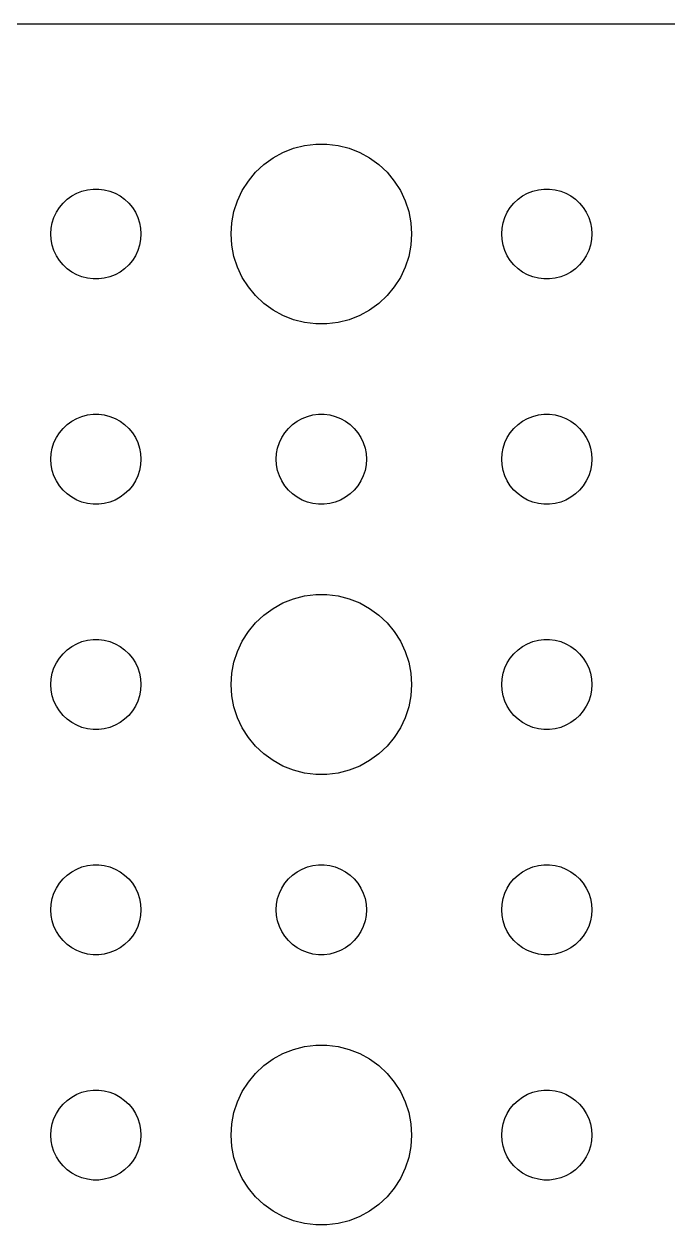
# Model space of a CAD drawing. Header units: metres. Extents: x -44.5 to 44.5, y -37 to 37.
# Drawn here: x -2.39 to 19.03, y -2.99 to 36.99 of the extents above; entities that cross this region are included whole.
import ezdxf

# ---------------------------------------------------------------- set-up
doc = ezdxf.new("R2010")
doc.units = ezdxf.units.M

msp = doc.modelspace()

# ---------------------------------------------------------------- linework, layer by layer
for p, q in [((39.8139, 36.9901), (-39.8139, 36.9901)), ((6.22266, 32.7145), (6.57294, 32.8532)), ((6.57294, 32.8532), (6.93785, 32.9469)), ((6.93785, 32.9469), (7.31161, 32.9941)), ((7.31161, 32.9941), (7.68837, 32.9941)), ((7.68837, 32.9941), (8.06213, 32.9469)), ((8.06213, 32.9469), (8.42705, 32.8532)), ((8.42705, 32.8532), (8.77733, 32.7145)), ((5.58772, 32.3115), (5.89252, 32.533)), ((5.89252, 32.533), (6.22266, 32.7145)), ((8.77733, 32.7145), (9.10747, 32.533)), ((9.10747, 32.533), (9.41226, 32.3115)), ((5.07294, 31.7634), (5.31308, 32.0536)), ((5.31308, 32.0536), (5.58772, 32.3115)), ((9.41226, 32.3115), (9.6869, 32.0536)), ((9.6869, 32.0536), (9.92705, 31.7634)), ((4.87108, 31.4453), (5.07294, 31.7634)), ((9.92705, 31.7634), (10.1289, 31.4453)), ((-0.956131, 31.1558), (-0.803726, 31.2665)), ((-0.803726, 31.2665), (-0.638657, 31.3572)), ((-0.638657, 31.3572), (-0.463516, 31.4266)), ((-0.463516, 31.4266), (-0.281067, 31.4734)), ((-0.281067, 31.4734), (-0.094177, 31.497)), ((-0.094177, 31.497), (0.094177, 31.497)), ((0.094177, 31.497), (0.281067, 31.4734)), ((0.281067, 31.4734), (0.463516, 31.4266)), ((0.463516, 31.4266), (0.638657, 31.3572)), ((0.638657, 31.3572), (0.803726, 31.2665)), ((0.803726, 31.2665), (0.956131, 31.1558)), ((4.71066, 31.1044), (4.87108, 31.4453)), ((10.1289, 31.4453), (10.2893, 31.1044)), ((14.0439, 31.1558), (14.1963, 31.2665)), ((14.1963, 31.2665), (14.3613, 31.3572)), ((14.3613, 31.3572), (14.5365, 31.4266)), ((14.5365, 31.4266), (14.7189, 31.4734)), ((14.7189, 31.4734), (14.9058, 31.497)), ((14.9058, 31.497), (15.0942, 31.497)), ((15.0942, 31.497), (15.2811, 31.4734)), ((15.2811, 31.4734), (15.4635, 31.4266)), ((15.4635, 31.4266), (15.6387, 31.3572)), ((15.6387, 31.3572), (15.8037, 31.2665)), ((15.8037, 31.2665), (15.9561, 31.1558)), ((-1.31445, 30.7226), (-1.21352, 30.8817)), ((-1.21352, 30.8817), (-1.09344, 31.0268)), ((-1.09344, 31.0268), (-0.956131, 31.1558)), ((0.956131, 31.1558), (1.09344, 31.0268)), ((1.09344, 31.0268), (1.21352, 30.8817)), ((1.21352, 30.8817), (1.31445, 30.7226)), ((4.59424, 30.7461), (4.71066, 31.1044)), ((10.2893, 31.1044), (10.4057, 30.7461)), ((13.6855, 30.7226), (13.7865, 30.8817)), ((13.7865, 30.8817), (13.9065, 31.0268)), ((13.9065, 31.0268), (14.0439, 31.1558)), ((15.9561, 31.1558), (16.0934, 31.0268)), ((16.0934, 31.0268), (16.2135, 30.8817)), ((16.2135, 30.8817), (16.3145, 30.7226)), ((-1.45287, 30.373), (-1.39465, 30.5522)), ((-1.39465, 30.5522), (-1.31445, 30.7226)), ((1.31445, 30.7226), (1.39465, 30.5522)), ((1.39465, 30.5522), (1.45287, 30.373)), ((4.52365, 30.376), (4.59424, 30.7461)), ((10.4057, 30.7461), (10.4763, 30.376)), ((13.5471, 30.373), (13.6053, 30.5522)), ((13.6053, 30.5522), (13.6855, 30.7226)), ((16.3145, 30.7226), (16.3947, 30.5522)), ((16.3947, 30.5522), (16.4529, 30.373)), ((-1.5, 30), (-1.48816, 30.188)), ((-1.48816, 29.812), (-1.5, 30)), ((-1.48816, 30.188), (-1.45287, 30.373)), ((1.45287, 30.373), (1.48816, 30.188)), ((1.48816, 30.188), (1.5, 30)), ((1.5, 30), (1.48816, 29.812)), ((4.5, 30), (4.52365, 30.376)), ((4.52365, 29.624), (4.5, 30)), ((10.4763, 30.376), (10.5, 30)), ((10.5, 30), (10.4763, 29.624)), ((13.5, 30), (13.5118, 30.188)), ((13.5118, 29.812), (13.5, 30)), ((13.5118, 30.188), (13.5471, 30.373)), ((16.4529, 30.373), (16.4882, 30.188)), ((16.4882, 30.188), (16.5, 30)), ((16.5, 30), (16.4882, 29.812)), ((-1.45287, 29.627), (-1.48816, 29.812)), ((-1.39465, 29.4478), (-1.45287, 29.627)), ((1.45287, 29.627), (1.39465, 29.4478)), ((1.48816, 29.812), (1.45287, 29.627)), ((4.59424, 29.2539), (4.52365, 29.624)), ((10.4763, 29.624), (10.4057, 29.2539)), ((13.5471, 29.627), (13.5118, 29.812)), ((13.6053, 29.4478), (13.5471, 29.627)), ((16.4529, 29.627), (16.3947, 29.4478)), ((16.4882, 29.812), (16.4529, 29.627)), ((-1.31445, 29.2774), (-1.39465, 29.4478)), ((-1.21352, 29.1183), (-1.31445, 29.2774)), ((1.31445, 29.2774), (1.21352, 29.1183)), ((1.39465, 29.4478), (1.31445, 29.2774)), ((4.71066, 28.8956), (4.59424, 29.2539)), ((10.4057, 29.2539), (10.2893, 28.8956)), ((13.6855, 29.2774), (13.6053, 29.4478)), ((13.7865, 29.1183), (13.6855, 29.2774)), ((16.3145, 29.2774), (16.2135, 29.1183)), ((16.3947, 29.4478), (16.3145, 29.2774)), ((-1.09344, 28.9732), (-1.21352, 29.1183)), ((-0.956131, 28.8442), (-1.09344, 28.9732)), ((-0.803726, 28.7335), (-0.956131, 28.8442)), ((0.956131, 28.8442), (0.803726, 28.7335)), ((1.09344, 28.9732), (0.956131, 28.8442)), ((1.21352, 29.1183), (1.09344, 28.9732)), ((4.87108, 28.5547), (4.71066, 28.8956)), ((10.2893, 28.8956), (10.1289, 28.5547)), ((13.9065, 28.9732), (13.7865, 29.1183)), ((14.0439, 28.8442), (13.9065, 28.9732)), ((14.1963, 28.7335), (14.0439, 28.8442)), ((15.9561, 28.8442), (15.8037, 28.7335)), ((16.0934, 28.9732), (15.9561, 28.8442)), ((16.2135, 29.1183), (16.0934, 28.9732)), ((-0.638657, 28.6427), (-0.803726, 28.7335)), ((-0.463516, 28.5734), (-0.638657, 28.6427)), ((-0.281067, 28.5266), (-0.463516, 28.5734)), ((-0.094177, 28.503), (-0.281067, 28.5266)), ((0.094177, 28.503), (-0.094177, 28.503)), ((0.281067, 28.5266), (0.094177, 28.503)), ((0.463516, 28.5734), (0.281067, 28.5266)), ((0.638657, 28.6427), (0.463516, 28.5734)), ((0.803726, 28.7335), (0.638657, 28.6427)), ((5.07294, 28.2366), (4.87108, 28.5547)), ((10.1289, 28.5547), (9.92705, 28.2366)), ((14.3613, 28.6427), (14.1963, 28.7335)), ((14.5365, 28.5734), (14.3613, 28.6427)), ((14.7189, 28.5266), (14.5365, 28.5734)), ((14.9058, 28.503), (14.7189, 28.5266)), ((15.0942, 28.503), (14.9058, 28.503)), ((15.2811, 28.5266), (15.0942, 28.503)), ((15.4635, 28.5734), (15.2811, 28.5266)), ((15.6387, 28.6427), (15.4635, 28.5734)), ((15.8037, 28.7335), (15.6387, 28.6427)), ((5.31308, 27.9464), (5.07294, 28.2366)), ((9.92705, 28.2366), (9.6869, 27.9464)), ((5.58772, 27.6884), (5.31308, 27.9464)), ((5.89252, 27.467), (5.58772, 27.6884)), ((9.41226, 27.6884), (9.10747, 27.467)), ((9.6869, 27.9464), (9.41226, 27.6884)), ((6.22266, 27.2855), (5.89252, 27.467)), ((6.57294, 27.1468), (6.22266, 27.2855)), ((8.77733, 27.2855), (8.42705, 27.1468)), ((9.10747, 27.467), (8.77733, 27.2855)), ((6.93785, 27.0531), (6.57294, 27.1468)), ((7.31161, 27.0059), (6.93785, 27.0531)), ((7.68837, 27.0059), (7.31161, 27.0059)), ((8.06213, 27.0531), (7.68837, 27.0059)), ((8.42705, 27.1468), (8.06213, 27.0531)), ((-0.281067, 23.9734), (-0.094177, 23.997)), ((-0.094177, 23.997), (0.094177, 23.997)), ((0.094177, 23.997), (0.281067, 23.9734)), ((7.21892, 23.9734), (7.40581, 23.997)), ((7.40581, 23.997), (7.59418, 23.997)), ((7.59418, 23.997), (7.78107, 23.9734)), ((14.7189, 23.9734), (14.9058, 23.997)), ((14.9058, 23.997), (15.0942, 23.997)), ((15.0942, 23.997), (15.2811, 23.9734)), ((-1.09344, 23.5268), (-0.956131, 23.6558)), ((-0.956131, 23.6558), (-0.803726, 23.7665)), ((-0.803726, 23.7665), (-0.638657, 23.8572)), ((-0.638657, 23.8572), (-0.463516, 23.9266)), ((-0.463516, 23.9266), (-0.281067, 23.9734)), ((0.281067, 23.9734), (0.463516, 23.9266)), ((0.463516, 23.9266), (0.638657, 23.8572)), ((0.638657, 23.8572), (0.803726, 23.7665)), ((0.803726, 23.7665), (0.956131, 23.6558)), ((0.956131, 23.6558), (1.09344, 23.5268)), ((6.40654, 23.5268), (6.54385, 23.6558)), ((6.54385, 23.6558), (6.69626, 23.7665)), ((6.69626, 23.7665), (6.86133, 23.8572)), ((6.86133, 23.8572), (7.03647, 23.9266)), ((7.03647, 23.9266), (7.21892, 23.9734)), ((7.78107, 23.9734), (7.96352, 23.9266)), ((7.96352, 23.9266), (8.13866, 23.8572)), ((8.13866, 23.8572), (8.30373, 23.7665)), ((8.30373, 23.7665), (8.45613, 23.6558)), ((8.45613, 23.6558), (8.59344, 23.5268)), ((13.9065, 23.5268), (14.0439, 23.6558)), ((14.0439, 23.6558), (14.1963, 23.7665)), ((14.1963, 23.7665), (14.3613, 23.8572)), ((14.3613, 23.8572), (14.5365, 23.9266)), ((14.5365, 23.9266), (14.7189, 23.9734)), ((15.2811, 23.9734), (15.4635, 23.9266)), ((15.4635, 23.9266), (15.6387, 23.8572)), ((15.6387, 23.8572), (15.8037, 23.7665)), ((15.8037, 23.7665), (15.9561, 23.6558)), ((15.9561, 23.6558), (16.0934, 23.5268)), ((-1.39465, 23.0522), (-1.31445, 23.2226)), ((-1.31445, 23.2226), (-1.21352, 23.3817)), ((-1.21352, 23.3817), (-1.09344, 23.5268)), ((1.09344, 23.5268), (1.21352, 23.3817)), ((1.21352, 23.3817), (1.31445, 23.2226)), ((1.31445, 23.2226), (1.39465, 23.0522)), ((6.10533, 23.0522), (6.18553, 23.2226)), ((6.18553, 23.2226), (6.28647, 23.3817)), ((6.28647, 23.3817), (6.40654, 23.5268)), ((8.59344, 23.5268), (8.71352, 23.3817)), ((8.71352, 23.3817), (8.81445, 23.2226)), ((8.81445, 23.2226), (8.89465, 23.0522)), ((13.6053, 23.0522), (13.6855, 23.2226)), ((13.6855, 23.2226), (13.7865, 23.3817)), ((13.7865, 23.3817), (13.9065, 23.5268)), ((16.0934, 23.5268), (16.2135, 23.3817)), ((16.2135, 23.3817), (16.3145, 23.2226)), ((16.3145, 23.2226), (16.3947, 23.0522)), ((-1.48816, 22.688), (-1.45287, 22.873)), ((-1.45287, 22.873), (-1.39465, 23.0522)), ((1.39465, 23.0522), (1.45287, 22.873)), ((1.45287, 22.873), (1.48816, 22.688)), ((6.01183, 22.688), (6.04712, 22.873)), ((6.04712, 22.873), (6.10533, 23.0522)), ((8.89465, 23.0522), (8.95287, 22.873)), ((8.95287, 22.873), (8.98816, 22.688)), ((13.5118, 22.688), (13.5471, 22.873)), ((13.5471, 22.873), (13.6053, 23.0522)), ((16.3947, 23.0522), (16.4529, 22.873)), ((16.4529, 22.873), (16.4882, 22.688)), ((-1.5, 22.5), (-1.48816, 22.688)), ((-1.48816, 22.312), (-1.5, 22.5)), ((1.48816, 22.688), (1.5, 22.5)), ((1.5, 22.5), (1.48816, 22.312)), ((6, 22.5), (6.01183, 22.688)), ((6.01183, 22.312), (6, 22.5)), ((8.98816, 22.688), (9, 22.5)), ((9, 22.5), (8.98816, 22.312)), ((13.5, 22.5), (13.5118, 22.688)), ((13.5118, 22.312), (13.5, 22.5)), ((16.4882, 22.688), (16.5, 22.5)), ((16.5, 22.5), (16.4882, 22.312)), ((-1.45287, 22.127), (-1.48816, 22.312)), ((-1.39465, 21.9478), (-1.45287, 22.127)), ((1.45287, 22.127), (1.39465, 21.9478)), ((1.48816, 22.312), (1.45287, 22.127)), ((6.04712, 22.127), (6.01183, 22.312)), ((6.10533, 21.9478), (6.04712, 22.127)), ((8.95287, 22.127), (8.89465, 21.9478)), ((8.98816, 22.312), (8.95287, 22.127)), ((13.5471, 22.127), (13.5118, 22.312)), ((13.6053, 21.9478), (13.5471, 22.127)), ((16.4529, 22.127), (16.3947, 21.9478)), ((16.4882, 22.312), (16.4529, 22.127)), ((-1.31445, 21.7774), (-1.39465, 21.9478)), ((-1.21352, 21.6183), (-1.31445, 21.7774)), ((-1.09344, 21.4732), (-1.21352, 21.6183)), ((1.21352, 21.6183), (1.09344, 21.4732)), ((1.31445, 21.7774), (1.21352, 21.6183)), ((1.39465, 21.9478), (1.31445, 21.7774)), ((6.18553, 21.7774), (6.10533, 21.9478)), ((6.28647, 21.6183), (6.18553, 21.7774)), ((6.40654, 21.4732), (6.28647, 21.6183)), ((8.71352, 21.6183), (8.59344, 21.4732)), ((8.81445, 21.7774), (8.71352, 21.6183)), ((8.89465, 21.9478), (8.81445, 21.7774)), ((13.6855, 21.7774), (13.6053, 21.9478)), ((13.7865, 21.6183), (13.6855, 21.7774)), ((13.9065, 21.4732), (13.7865, 21.6183)), ((16.2135, 21.6183), (16.0934, 21.4732)), ((16.3145, 21.7774), (16.2135, 21.6183)), ((16.3947, 21.9478), (16.3145, 21.7774)), ((-0.956131, 21.3442), (-1.09344, 21.4732)), ((-0.803726, 21.2335), (-0.956131, 21.3442)), ((-0.638657, 21.1427), (-0.803726, 21.2335)), ((0.803726, 21.2335), (0.638657, 21.1427)), ((0.956131, 21.3442), (0.803726, 21.2335)), ((1.09344, 21.4732), (0.956131, 21.3442)), ((6.54385, 21.3442), (6.40654, 21.4732)), ((6.69626, 21.2335), (6.54385, 21.3442)), ((6.86133, 21.1427), (6.69626, 21.2335)), ((8.30373, 21.2335), (8.13866, 21.1427)), ((8.45613, 21.3442), (8.30373, 21.2335)), ((8.59344, 21.4732), (8.45613, 21.3442)), ((14.0439, 21.3442), (13.9065, 21.4732)), ((14.1963, 21.2335), (14.0439, 21.3442)), ((14.3613, 21.1427), (14.1963, 21.2335)), ((15.8037, 21.2335), (15.6387, 21.1427)), ((15.9561, 21.3442), (15.8037, 21.2335)), ((16.0934, 21.4732), (15.9561, 21.3442)), ((-0.463516, 21.0734), (-0.638657, 21.1427)), ((-0.281067, 21.0266), (-0.463516, 21.0734)), ((-0.094177, 21.003), (-0.281067, 21.0266)), ((0.094177, 21.003), (-0.094177, 21.003)), ((0.281067, 21.0266), (0.094177, 21.003)), ((0.463516, 21.0734), (0.281067, 21.0266)), ((0.638657, 21.1427), (0.463516, 21.0734)), ((7.03647, 21.0734), (6.86133, 21.1427)), ((7.21892, 21.0266), (7.03647, 21.0734)), ((7.40581, 21.003), (7.21892, 21.0266)), ((7.59418, 21.003), (7.40581, 21.003)), ((7.78107, 21.0266), (7.59418, 21.003)), ((7.96352, 21.0734), (7.78107, 21.0266)), ((8.13866, 21.1427), (7.96352, 21.0734)), ((14.5365, 21.0734), (14.3613, 21.1427)), ((14.7189, 21.0266), (14.5365, 21.0734)), ((14.9058, 21.003), (14.7189, 21.0266)), ((15.0942, 21.003), (14.9058, 21.003)), ((15.2811, 21.0266), (15.0942, 21.003)), ((15.4635, 21.0734), (15.2811, 21.0266)), ((15.6387, 21.1427), (15.4635, 21.0734)), ((6.93785, 17.9469), (7.31161, 17.9941)), ((7.31161, 17.9941), (7.68837, 17.9941)), ((7.68837, 17.9941), (8.06213, 17.9469)), ((5.89252, 17.533), (6.22266, 17.7145)), ((6.22266, 17.7145), (6.57294, 17.8532)), ((6.57294, 17.8532), (6.93785, 17.9469)), ((8.06213, 17.9469), (8.42705, 17.8532)), ((8.42705, 17.8532), (8.77733, 17.7145)), ((8.77733, 17.7145), (9.10747, 17.533)), ((5.31308, 17.0536), (5.58772, 17.3115)), ((5.58772, 17.3115), (5.89252, 17.533)), ((9.10747, 17.533), (9.41226, 17.3115)), ((9.41226, 17.3115), (9.6869, 17.0536)), ((5.07294, 16.7634), (5.31308, 17.0536)), ((9.6869, 17.0536), (9.92705, 16.7634)), ((-0.638657, 16.3572), (-0.463516, 16.4266)), ((-0.463516, 16.4266), (-0.281067, 16.4734)), ((-0.281067, 16.4734), (-0.094177, 16.497)), ((-0.094177, 16.497), (0.094177, 16.497)), ((0.094177, 16.497), (0.281067, 16.4734)), ((0.281067, 16.4734), (0.463516, 16.4266)), ((0.463516, 16.4266), (0.638657, 16.3572)), ((4.71066, 16.1044), (4.87108, 16.4453)), ((4.87108, 16.4453), (5.07294, 16.7634)), ((9.92705, 16.7634), (10.1289, 16.4453)), ((10.1289, 16.4453), (10.2893, 16.1044)), ((14.3613, 16.3572), (14.5365, 16.4266)), ((14.5365, 16.4266), (14.7189, 16.4734)), ((14.7189, 16.4734), (14.9058, 16.497)), ((14.9058, 16.497), (15.0942, 16.497)), ((15.0942, 16.497), (15.2811, 16.4734)), ((15.2811, 16.4734), (15.4635, 16.4266)), ((15.4635, 16.4266), (15.6387, 16.3572)), ((-1.21352, 15.8817), (-1.09344, 16.0268)), ((-1.09344, 16.0268), (-0.956131, 16.1558)), ((-0.956131, 16.1558), (-0.803726, 16.2665)), ((-0.803726, 16.2665), (-0.638657, 16.3572)), ((0.638657, 16.3572), (0.803726, 16.2665)), ((0.803726, 16.2665), (0.956131, 16.1558)), ((0.956131, 16.1558), (1.09344, 16.0268)), ((1.09344, 16.0268), (1.21352, 15.8817)), ((4.59424, 15.7461), (4.71066, 16.1044)), ((10.2893, 16.1044), (10.4057, 15.7461)), ((13.7865, 15.8817), (13.9065, 16.0268)), ((13.9065, 16.0268), (14.0439, 16.1558)), ((14.0439, 16.1558), (14.1963, 16.2665)), ((14.1963, 16.2665), (14.3613, 16.3572)), ((15.6387, 16.3572), (15.8037, 16.2665)), ((15.8037, 16.2665), (15.9561, 16.1558)), ((15.9561, 16.1558), (16.0934, 16.0268)), ((16.0934, 16.0268), (16.2135, 15.8817)), ((-1.39465, 15.5522), (-1.31445, 15.7226)), ((-1.31445, 15.7226), (-1.21352, 15.8817)), ((1.21352, 15.8817), (1.31445, 15.7226)), ((1.31445, 15.7226), (1.39465, 15.5522)), ((4.52365, 15.376), (4.59424, 15.7461)), ((10.4057, 15.7461), (10.4763, 15.376)), ((13.6053, 15.5522), (13.6855, 15.7226)), ((13.6855, 15.7226), (13.7865, 15.8817)), ((16.2135, 15.8817), (16.3145, 15.7226)), ((16.3145, 15.7226), (16.3947, 15.5522)), ((-1.48816, 15.188), (-1.45287, 15.373)), ((-1.45287, 15.373), (-1.39465, 15.5522)), ((1.39465, 15.5522), (1.45287, 15.373)), ((1.45287, 15.373), (1.48816, 15.188)), ((4.5, 15), (4.52365, 15.376)), ((10.4763, 15.376), (10.5, 15)), ((13.5118, 15.188), (13.5471, 15.373)), ((13.5471, 15.373), (13.6053, 15.5522)), ((16.3947, 15.5522), (16.4529, 15.373)), ((16.4529, 15.373), (16.4882, 15.188)), ((-1.5, 15), (-1.48816, 15.188)), ((-1.48816, 14.812), (-1.5, 15)), ((-1.45287, 14.627), (-1.48816, 14.812)), ((1.48816, 14.812), (1.45287, 14.627)), ((1.48816, 15.188), (1.5, 15)), ((1.5, 15), (1.48816, 14.812)), ((4.52365, 14.624), (4.5, 15)), ((10.5, 15), (10.4763, 14.624)), ((13.5, 15), (13.5118, 15.188)), ((13.5118, 14.812), (13.5, 15)), ((13.5471, 14.627), (13.5118, 14.812)), ((16.4882, 14.812), (16.4529, 14.627)), ((16.4882, 15.188), (16.5, 15)), ((16.5, 15), (16.4882, 14.812)), ((-1.39465, 14.4478), (-1.45287, 14.627)), ((-1.31445, 14.2774), (-1.39465, 14.4478)), ((1.39465, 14.4478), (1.31445, 14.2774)), ((1.45287, 14.627), (1.39465, 14.4478)), ((4.59424, 14.2539), (4.52365, 14.624)), ((10.4763, 14.624), (10.4057, 14.2539)), ((13.6053, 14.4478), (13.5471, 14.627)), ((13.6855, 14.2774), (13.6053, 14.4478)), ((16.3947, 14.4478), (16.3145, 14.2774)), ((16.4529, 14.627), (16.3947, 14.4478)), ((-1.21352, 14.1183), (-1.31445, 14.2774)), ((-1.09344, 13.9732), (-1.21352, 14.1183)), ((1.21352, 14.1183), (1.09344, 13.9732)), ((1.31445, 14.2774), (1.21352, 14.1183)), ((4.71066, 13.8956), (4.59424, 14.2539)), ((10.4057, 14.2539), (10.2893, 13.8956)), ((13.7865, 14.1183), (13.6855, 14.2774)), ((13.9065, 13.9732), (13.7865, 14.1183)), ((16.2135, 14.1183), (16.0934, 13.9732)), ((16.3145, 14.2774), (16.2135, 14.1183)), ((-0.956131, 13.8442), (-1.09344, 13.9732)), ((-0.803726, 13.7335), (-0.956131, 13.8442)), ((-0.638657, 13.6427), (-0.803726, 13.7335)), ((-0.463516, 13.5734), (-0.638657, 13.6427)), ((0.638657, 13.6427), (0.463516, 13.5734)), ((0.803726, 13.7335), (0.638657, 13.6427)), ((0.956131, 13.8442), (0.803726, 13.7335)), ((1.09344, 13.9732), (0.956131, 13.8442)), ((4.87108, 13.5547), (4.71066, 13.8956)), ((10.2893, 13.8956), (10.1289, 13.5547)), ((14.0439, 13.8442), (13.9065, 13.9732)), ((14.1963, 13.7335), (14.0439, 13.8442)), ((14.3613, 13.6427), (14.1963, 13.7335)), ((14.5365, 13.5734), (14.3613, 13.6427)), ((15.6387, 13.6427), (15.4635, 13.5734)), ((15.8037, 13.7335), (15.6387, 13.6427)), ((15.9561, 13.8442), (15.8037, 13.7335)), ((16.0934, 13.9732), (15.9561, 13.8442)), ((-0.281067, 13.5266), (-0.463516, 13.5734)), ((-0.094177, 13.5029), (-0.281067, 13.5266)), ((0.094177, 13.5029), (-0.094177, 13.5029)), ((0.281067, 13.5266), (0.094177, 13.5029)), ((0.463516, 13.5734), (0.281067, 13.5266)), ((5.07294, 13.2366), (4.87108, 13.5547)), ((5.31308, 12.9464), (5.07294, 13.2366)), ((9.92705, 13.2366), (9.6869, 12.9464)), ((10.1289, 13.5547), (9.92705, 13.2366)), ((14.7189, 13.5266), (14.5365, 13.5734)), ((14.9058, 13.5029), (14.7189, 13.5266)), ((15.0942, 13.5029), (14.9058, 13.5029)), ((15.2811, 13.5266), (15.0942, 13.5029)), ((15.4635, 13.5734), (15.2811, 13.5266)), ((5.58772, 12.6884), (5.31308, 12.9464)), ((9.6869, 12.9464), (9.41226, 12.6884)), ((5.89252, 12.467), (5.58772, 12.6884)), ((6.22266, 12.2855), (5.89252, 12.467)), ((9.10747, 12.467), (8.77733, 12.2855)), ((9.41226, 12.6884), (9.10747, 12.467)), ((6.57294, 12.1468), (6.22266, 12.2855)), ((6.93785, 12.0531), (6.57294, 12.1468)), ((7.31161, 12.0059), (6.93785, 12.0531)), ((7.68837, 12.0059), (7.31161, 12.0059)), ((8.06213, 12.0531), (7.68837, 12.0059)), ((8.42705, 12.1468), (8.06213, 12.0531)), ((8.77733, 12.2855), (8.42705, 12.1468)), ((-0.803726, 8.76648), (-0.638657, 8.85724)), ((-0.638657, 8.85724), (-0.463516, 8.92657)), ((-0.463516, 8.92657), (-0.281067, 8.97342)), ((-0.281067, 8.97342), (-0.094177, 8.99704)), ((-0.094177, 8.99704), (0.094177, 8.99704)), ((0.094177, 8.99704), (0.281067, 8.97342)), ((0.281067, 8.97342), (0.463516, 8.92657)), ((0.463516, 8.92657), (0.638657, 8.85724)), ((0.638657, 8.85724), (0.803726, 8.76648)), ((6.69626, 8.76648), (6.86133, 8.85724)), ((6.86133, 8.85724), (7.03647, 8.92657)), ((7.03647, 8.92657), (7.21892, 8.97342)), ((7.21892, 8.97342), (7.40581, 8.99704)), ((7.40581, 8.99704), (7.59418, 8.99704)), ((7.59418, 8.99704), (7.78107, 8.97342)), ((7.78107, 8.97342), (7.96352, 8.92657)), ((7.96352, 8.92657), (8.13866, 8.85724)), ((8.13866, 8.85724), (8.30373, 8.76648)), ((14.1963, 8.76648), (14.3613, 8.85724)), ((14.3613, 8.85724), (14.5365, 8.92657)), ((14.5365, 8.92657), (14.7189, 8.97342)), ((14.7189, 8.97342), (14.9058, 8.99704)), ((14.9058, 8.99704), (15.0942, 8.99704)), ((15.0942, 8.99704), (15.2811, 8.97342)), ((15.2811, 8.97342), (15.4635, 8.92657)), ((15.4635, 8.92657), (15.6387, 8.85724)), ((15.6387, 8.85724), (15.8037, 8.76648)), ((-1.21352, 8.38167), (-1.09344, 8.52681)), ((-1.09344, 8.52681), (-0.956131, 8.65576)), ((-0.956131, 8.65576), (-0.803726, 8.76648)), ((0.803726, 8.76648), (0.956131, 8.65576)), ((0.956131, 8.65576), (1.09344, 8.52681)), ((1.09344, 8.52681), (1.21352, 8.38167)), ((6.28647, 8.38167), (6.40654, 8.52681)), ((6.40654, 8.52681), (6.54385, 8.65576)), ((6.54385, 8.65576), (6.69626, 8.76648)), ((8.30373, 8.76648), (8.45613, 8.65576)), ((8.45613, 8.65576), (8.59344, 8.52681)), ((8.59344, 8.52681), (8.71352, 8.38167)), ((13.7865, 8.38167), (13.9065, 8.52681)), ((13.9065, 8.52681), (14.0439, 8.65576)), ((14.0439, 8.65576), (14.1963, 8.76648)), ((15.8037, 8.76648), (15.9561, 8.65576)), ((15.9561, 8.65576), (16.0934, 8.52681)), ((16.0934, 8.52681), (16.2135, 8.38167)), ((-1.45287, 7.87303), (-1.39465, 8.05219)), ((-1.39465, 8.05219), (-1.31445, 8.22263)), ((-1.31445, 8.22263), (-1.21352, 8.38167)), ((1.21352, 8.38167), (1.31445, 8.22263)), ((1.31445, 8.22263), (1.39465, 8.05219)), ((1.39465, 8.05219), (1.45287, 7.87303)), ((6.04712, 7.87303), (6.10533, 8.05219)), ((6.10533, 8.05219), (6.18553, 8.22263)), ((6.18553, 8.22263), (6.28647, 8.38167)), ((8.71352, 8.38167), (8.81445, 8.22263)), ((8.81445, 8.22263), (8.89465, 8.05219)), ((8.89465, 8.05219), (8.95287, 7.87303)), ((13.5471, 7.87303), (13.6053, 8.05219)), ((13.6053, 8.05219), (13.6855, 8.22263)), ((13.6855, 8.22263), (13.7865, 8.38167)), ((16.2135, 8.38167), (16.3145, 8.22263)), ((16.3145, 8.22263), (16.3947, 8.05219)), ((16.3947, 8.05219), (16.4529, 7.87303)), ((-1.5, 7.5), (-1.48816, 7.68799)), ((-1.48816, 7.68799), (-1.45287, 7.87303)), ((1.45287, 7.87303), (1.48816, 7.68799)), ((1.48816, 7.68799), (1.5, 7.5)), ((6, 7.5), (6.01183, 7.68799)), ((6.01183, 7.68799), (6.04712, 7.87303)), ((8.95287, 7.87303), (8.98816, 7.68799)), ((8.98816, 7.68799), (9, 7.5)), ((13.5, 7.5), (13.5118, 7.68799)), ((13.5118, 7.68799), (13.5471, 7.87303)), ((16.4529, 7.87303), (16.4882, 7.68799)), ((16.4882, 7.68799), (16.5, 7.5)), ((-1.48816, 7.312), (-1.5, 7.5)), ((-1.45287, 7.12695), (-1.48816, 7.312)), ((1.48816, 7.312), (1.45287, 7.12695)), ((1.5, 7.5), (1.48816, 7.312)), ((6.01183, 7.312), (6, 7.5)), ((6.04712, 7.12695), (6.01183, 7.312)), ((8.98816, 7.312), (8.95287, 7.12695)), ((9, 7.5), (8.98816, 7.312)), ((13.5118, 7.312), (13.5, 7.5)), ((13.5471, 7.12695), (13.5118, 7.312)), ((16.4882, 7.312), (16.4529, 7.12695)), ((16.5, 7.5), (16.4882, 7.312)), ((-1.39465, 6.9478), (-1.45287, 7.12695)), ((-1.31445, 6.77736), (-1.39465, 6.9478)), ((1.39465, 6.9478), (1.31445, 6.77736)), ((1.45287, 7.12695), (1.39465, 6.9478)), ((6.10533, 6.9478), (6.04712, 7.12695)), ((6.18553, 6.77736), (6.10533, 6.9478)), ((8.89465, 6.9478), (8.81445, 6.77736)), ((8.95287, 7.12695), (8.89465, 6.9478)), ((13.6053, 6.9478), (13.5471, 7.12695)), ((13.6855, 6.77736), (13.6053, 6.9478)), ((16.3947, 6.9478), (16.3145, 6.77736)), ((16.4529, 7.12695), (16.3947, 6.9478)), ((-1.21352, 6.61832), (-1.31445, 6.77736)), ((-1.09344, 6.47318), (-1.21352, 6.61832)), ((-0.956131, 6.34422), (-1.09344, 6.47318)), ((1.09344, 6.47318), (0.956131, 6.34422)), ((1.21352, 6.61832), (1.09344, 6.47318)), ((1.31445, 6.77736), (1.21352, 6.61832)), ((6.28647, 6.61832), (6.18553, 6.77736)), ((6.40654, 6.47318), (6.28647, 6.61832)), ((6.54385, 6.34422), (6.40654, 6.47318)), ((8.59344, 6.47318), (8.45613, 6.34422)), ((8.71352, 6.61832), (8.59344, 6.47318)), ((8.81445, 6.77736), (8.71352, 6.61832)), ((13.7865, 6.61832), (13.6855, 6.77736)), ((13.9065, 6.47318), (13.7865, 6.61832)), ((14.0439, 6.34422), (13.9065, 6.47318)), ((16.0934, 6.47318), (15.9561, 6.34422)), ((16.2135, 6.61832), (16.0934, 6.47318)), ((16.3145, 6.77736), (16.2135, 6.61832)), ((-0.803726, 6.23351), (-0.956131, 6.34422)), ((-0.638657, 6.14275), (-0.803726, 6.23351)), ((-0.463516, 6.07341), (-0.638657, 6.14275)), ((-0.281067, 6.02657), (-0.463516, 6.07341)), ((-0.094177, 6.00294), (-0.281067, 6.02657)), ((0.094177, 6.00294), (-0.094177, 6.00294)), ((0.281067, 6.02657), (0.094177, 6.00294)), ((0.463516, 6.07341), (0.281067, 6.02657)), ((0.638657, 6.14275), (0.463516, 6.07341)), ((0.803726, 6.23351), (0.638657, 6.14275)), ((0.956131, 6.34422), (0.803726, 6.23351)), ((6.69626, 6.23351), (6.54385, 6.34422)), ((6.86133, 6.14275), (6.69626, 6.23351)), ((7.03647, 6.07341), (6.86133, 6.14275)), ((7.21892, 6.02657), (7.03647, 6.07341)), ((7.40581, 6.00294), (7.21892, 6.02657)), ((7.59418, 6.00294), (7.40581, 6.00294)), ((7.78107, 6.02657), (7.59418, 6.00294)), ((7.96352, 6.07341), (7.78107, 6.02657)), ((8.13866, 6.14275), (7.96352, 6.07341)), ((8.30373, 6.23351), (8.13866, 6.14275)), ((8.45613, 6.34422), (8.30373, 6.23351)), ((14.1963, 6.23351), (14.0439, 6.34422)), ((14.3613, 6.14275), (14.1963, 6.23351)), ((14.5365, 6.07341), (14.3613, 6.14275)), ((14.7189, 6.02657), (14.5365, 6.07341)), ((14.9058, 6.00294), (14.7189, 6.02657)), ((15.0942, 6.00294), (14.9058, 6.00294)), ((15.2811, 6.02657), (15.0942, 6.00294)), ((15.4635, 6.07341), (15.2811, 6.02657)), ((15.6387, 6.14275), (15.4635, 6.07341)), ((15.8037, 6.23351), (15.6387, 6.14275)), ((15.9561, 6.34422), (15.8037, 6.23351)), ((6.22266, 2.71448), (6.57294, 2.85316)), ((6.57294, 2.85316), (6.93785, 2.94685)), ((6.93785, 2.94685), (7.31161, 2.99408)), ((7.31161, 2.99408), (7.68837, 2.99408)), ((7.68837, 2.99408), (8.06213, 2.94685)), ((8.06213, 2.94685), (8.42705, 2.85316)), ((8.42705, 2.85316), (8.77733, 2.71448)), ((5.58772, 2.31154), (5.89252, 2.53297)), ((5.89252, 2.53297), (6.22266, 2.71448)), ((8.77733, 2.71448), (9.10747, 2.53297)), ((9.10747, 2.53297), (9.41226, 2.31154)), ((5.07294, 1.76335), (5.31308, 2.05363)), ((5.31308, 2.05363), (5.58772, 2.31154)), ((9.41226, 2.31154), (9.6869, 2.05363)), ((9.6869, 2.05363), (9.92705, 1.76335)), ((4.87108, 1.44525), (5.07294, 1.76335)), ((9.92705, 1.76335), (10.1289, 1.44525)), ((-0.956131, 1.15576), (-0.803726, 1.26648)), ((-0.803726, 1.26648), (-0.638657, 1.35724)), ((-0.638657, 1.35724), (-0.463516, 1.42657)), ((-0.463516, 1.42657), (-0.281067, 1.47342)), ((-0.281067, 1.47342), (-0.094177, 1.49704)), ((-0.094177, 1.49704), (0.094177, 1.49704)), ((0.094177, 1.49704), (0.281067, 1.47342)), ((0.281067, 1.47342), (0.463516, 1.42657)), ((0.463516, 1.42657), (0.638657, 1.35724)), ((0.638657, 1.35724), (0.803726, 1.26648)), ((0.803726, 1.26648), (0.956131, 1.15576)), ((4.71066, 1.10437), (4.87108, 1.44525)), ((10.1289, 1.44525), (10.2893, 1.10437)), ((14.0439, 1.15576), (14.1963, 1.26648)), ((14.1963, 1.26648), (14.3613, 1.35724)), ((14.3613, 1.35724), (14.5365, 1.42657)), ((14.5365, 1.42657), (14.7189, 1.47342)), ((14.7189, 1.47342), (14.9058, 1.49704)), ((14.9058, 1.49704), (15.0942, 1.49704)), ((15.0942, 1.49704), (15.2811, 1.47342)), ((15.2811, 1.47342), (15.4635, 1.42657)), ((15.4635, 1.42657), (15.6387, 1.35724)), ((15.6387, 1.35724), (15.8037, 1.26648)), ((15.8037, 1.26648), (15.9561, 1.15576)), ((-1.31445, 0.722626), (-1.21352, 0.881668)), ((-1.21352, 0.881668), (-1.09344, 1.02681)), ((-1.09344, 1.02681), (-0.956131, 1.15576)), ((0.956131, 1.15576), (1.09344, 1.02681)), ((1.09344, 1.02681), (1.21352, 0.881668)), ((1.21352, 0.881668), (1.31445, 0.722626)), ((4.59424, 0.746063), (4.71066, 1.10437)), ((10.2893, 1.10437), (10.4057, 0.746063)), ((13.6855, 0.722626), (13.7865, 0.881668)), ((13.7865, 0.881668), (13.9065, 1.02681)), ((13.9065, 1.02681), (14.0439, 1.15576)), ((15.9561, 1.15576), (16.0934, 1.02681)), ((16.0934, 1.02681), (16.2135, 0.881668)), ((16.2135, 0.881668), (16.3145, 0.722626)), ((-1.45287, 0.373032), (-1.39465, 0.552185)), ((-1.39465, 0.552185), (-1.31445, 0.722626)), ((1.31445, 0.722626), (1.39465, 0.552185)), ((1.39465, 0.552185), (1.45287, 0.373032)), ((4.52365, 0.375992), (4.59424, 0.746063)), ((10.4057, 0.746063), (10.4763, 0.375992)), ((13.5471, 0.373032), (13.6053, 0.552185)), ((13.6053, 0.552185), (13.6855, 0.722626)), ((16.3145, 0.722626), (16.3947, 0.552185)), ((16.3947, 0.552185), (16.4529, 0.373032)), ((-1.5, 0), (-1.48816, 0.187988)), ((-1.48816, -0.187988), (-1.5, 0)), ((-1.48816, 0.187988), (-1.45287, 0.373032)), ((1.45287, 0.373032), (1.48816, 0.187988)), ((1.48816, 0.187988), (1.5, 0)), ((1.5, 0), (1.48816, -0.187988)), ((4.5, 0), (4.52365, 0.375992)), ((4.52365, -0.375992), (4.5, 0)), ((10.4763, 0.375992), (10.5, 0)), ((10.5, 0), (10.4763, -0.375992)), ((13.5, 0), (13.5118, 0.187988)), ((13.5118, -0.187988), (13.5, 0)), ((13.5118, 0.187988), (13.5471, 0.373032)), ((16.4529, 0.373032), (16.4882, 0.187988)), ((16.4882, 0.187988), (16.5, 0)), ((16.5, 0), (16.4882, -0.187988)), ((-1.45287, -0.373032), (-1.48816, -0.187988)), ((-1.39465, -0.552185), (-1.45287, -0.373032)), ((1.45287, -0.373032), (1.39465, -0.552185)), ((1.48816, -0.187988), (1.45287, -0.373032)), ((4.59424, -0.746063), (4.52365, -0.375992)), ((10.4763, -0.375992), (10.4057, -0.746063)), ((13.5471, -0.373032), (13.5118, -0.187988)), ((13.6053, -0.552185), (13.5471, -0.373032)), ((16.4529, -0.373032), (16.3947, -0.552185)), ((16.4882, -0.187988), (16.4529, -0.373032)), ((-1.31445, -0.722626), (-1.39465, -0.552185)), ((-1.21352, -0.881668), (-1.31445, -0.722626)), ((1.31445, -0.722626), (1.21352, -0.881668)), ((1.39465, -0.552185), (1.31445, -0.722626)), ((4.71066, -1.10437), (4.59424, -0.746063)), ((10.4057, -0.746063), (10.2893, -1.10437)), ((13.6855, -0.722626), (13.6053, -0.552185)), ((13.7865, -0.881668), (13.6855, -0.722626)), ((16.3145, -0.722626), (16.2135, -0.881668)), ((16.3947, -0.552185), (16.3145, -0.722626)), ((-1.09344, -1.02681), (-1.21352, -0.881668)), ((-0.956131, -1.15576), (-1.09344, -1.02681)), ((-0.803726, -1.26648), (-0.956131, -1.15576)), ((0.956131, -1.15576), (0.803726, -1.26648)), ((1.09344, -1.02681), (0.956131, -1.15576)), ((1.21352, -0.881668), (1.09344, -1.02681)), ((4.87108, -1.44525), (4.71066, -1.10437)), ((10.2893, -1.10437), (10.1289, -1.44525)), ((13.9065, -1.02681), (13.7865, -0.881668)), ((14.0439, -1.15576), (13.9065, -1.02681)), ((14.1963, -1.26648), (14.0439, -1.15576)), ((15.9561, -1.15576), (15.8037, -1.26648)), ((16.0934, -1.02681), (15.9561, -1.15576)), ((16.2135, -0.881668), (16.0934, -1.02681)), ((-0.638657, -1.35724), (-0.803726, -1.26648)), ((-0.463516, -1.42657), (-0.638657, -1.35724)), ((-0.281067, -1.47342), (-0.463516, -1.42657)), ((-0.094177, -1.49704), (-0.281067, -1.47342)), ((0.094177, -1.49704), (-0.094177, -1.49704)), ((0.281067, -1.47342), (0.094177, -1.49704)), ((0.463516, -1.42657), (0.281067, -1.47342)), ((0.638657, -1.35724), (0.463516, -1.42657)), ((0.803726, -1.26648), (0.638657, -1.35724)), ((5.07294, -1.76335), (4.87108, -1.44525)), ((10.1289, -1.44525), (9.92705, -1.76335)), ((14.3613, -1.35724), (14.1963, -1.26648)), ((14.5365, -1.42657), (14.3613, -1.35724)), ((14.7189, -1.47342), (14.5365, -1.42657)), ((14.9058, -1.49704), (14.7189, -1.47342)), ((15.0942, -1.49704), (14.9058, -1.49704)), ((15.2811, -1.47342), (15.0942, -1.49704)), ((15.4635, -1.42657), (15.2811, -1.47342)), ((15.6387, -1.35724), (15.4635, -1.42657)), ((15.8037, -1.26648), (15.6387, -1.35724)), ((5.31308, -2.05363), (5.07294, -1.76335)), ((9.92705, -1.76335), (9.6869, -2.05363)), ((5.58772, -2.31154), (5.31308, -2.05363)), ((5.89252, -2.53297), (5.58772, -2.31154)), ((9.41226, -2.31154), (9.10747, -2.53297)), ((9.6869, -2.05363), (9.41226, -2.31154)), ((6.22266, -2.71448), (5.89252, -2.53297)), ((6.57294, -2.85316), (6.22266, -2.71448)), ((8.77733, -2.71448), (8.42705, -2.85316)), ((9.10747, -2.53297), (8.77733, -2.71448)), ((6.93785, -2.94685), (6.57294, -2.85316)), ((7.31161, -2.99408), (6.93785, -2.94685)), ((7.68837, -2.99408), (7.31161, -2.99408)), ((8.06213, -2.94685), (7.68837, -2.99408)), ((8.42705, -2.85316), (8.06213, -2.94685))]:
    msp.add_line(p, q)

doc.saveas('drawing.dxf')
